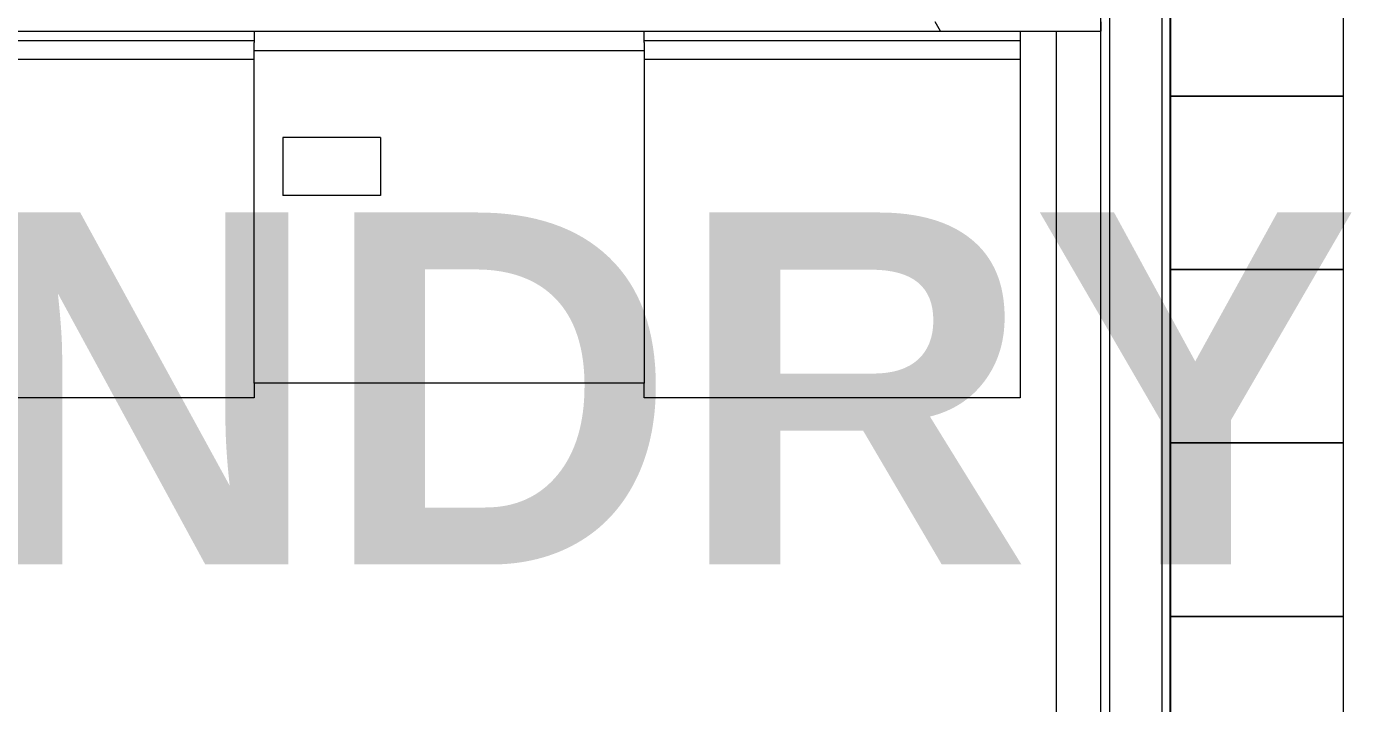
# Model space of a CAD drawing. Header units: inches. Extents: x 25369 to 33163, y -23509 to -20274.
# Drawn here: x 31159.7 to 31251.4, y -22516.7 to -22469.9 of the extents above; entities that cross this region are included whole.
import ezdxf

# ---------------------------------------------------------------- set-up
doc = ezdxf.new("R2010")
doc.units = ezdxf.units.IN
doc.header["$MEASUREMENT"] = 0
for name, color, linetype, lineweight in [('A-AREA', 32, 'Continuous', 9), ('A-WALL', 113, 'Continuous', 9), ('A-WALL-PATT', 111, 'Continuous', 25), ('I-FURN', 30, 'Continuous', 9), ('I-WALL', 2, 'Continuous', 9), ('M-AREA-IDEN', 171, 'Continuous', 9), ('P-SANR-FIXT', 6, 'Continuous', 9), ('Q-SPCQ', 91, 'Continuous', 9)]:
    doc.layers.add(name, color=color, linetype=linetype, lineweight=lineweight)
doc.styles.add('Arial_B', font='arialbd.ttf', dxfattribs={"height": 24.354149})
pattern_1 = [(0, (5931.104, 0), (61.44, 15.36), [2.534, -43.546, 2.534, -43.546, -245.76]), (0, (5931.104, 0), (61.44, 15.36), [-92.16, 2.534, -89.626, 2.534, -43.546, -107.52]), (0, (5931.104, 0), (61.44, 15.36), [-230.4, 2.534, -28.186, 2.534, -74.266]), (120, (5954.144, 7.68), (-44.02215, 45.528601), [2.534, -43.546, 2.534, -43.546, -245.76]), (120, (5954.144, 7.68), (-44.02215, 45.528601), [-92.16, 2.534, -89.626, 2.534, -43.546, -107.52]), (120, (5954.144, 7.68), (-44.02215, 45.528601), [-230.4, 2.534, -28.186, 2.534, -74.266]), (240, (5961.824, 38.4), (-17.41785, -60.888601), [2.534, -43.546, 2.534, -43.546, -245.76]), (240, (5961.824, 38.4), (-17.41785, -60.888601), [-92.16, 2.534, -89.626, 2.534, -43.546, -107.52]), (240, (5961.824, 38.4), (-17.41785, -60.888601), [-230.4, 2.534, -28.186, 2.534, -74.266])]

# ---------------------------------------------------------------- blocks, each defined once
blk = doc.blocks.new('Locker-Double Stacked - 12_ x 12_-11070-Overall Floor Plan')
at = {"layer": 'I-FURN', "color": 8}
for p, q in [((6, 6), (-6, 6)), ((-6, 6), (-6, -6)), ((6, -6), (6, 6)), ((-6, -6), (6, -6))]:
    blk.add_line(p, q, dxfattribs=at)
blk = doc.blocks.new('Locker Rooms and Restrooms_rvt-2-Overall Floor Plan')
at = {"layer": 'A-WALL-PATT', "lineweight": 9}
h = blk.add_hatch(dxfattribs=at)
h.set_pattern_fill('FP_17', color=8, style=0, pattern_type=2)
h.set_pattern_definition(pattern_1)
h.paths.add_polyline_path([(25266.046, -22470.178), (25303.015, -22470.178), (25303.015, -22466.053), (25302.39, -22466.053), (25302.39, -22469.553), (25266.046, -22469.553)], flags=0)
at = {"layer": 'I-WALL', "color": 7, "lineweight": 13}
for p, q in [((25303.015, -22470.178), (25303.015, -22469.553)), ((25174.765, -22470.178), (25266.046, -22470.178)), ((25266.046, -22470.178), (25303.015, -22470.178))]:
    blk.add_line(p, q, dxfattribs=at)
at = {"color": 8, "lineweight": 9, "rotation": 270}
for p in [(25313.765, -22468.678), (25313.765, -22480.678), (25313.765, -22492.678), (25313.765, -22504.678), (25313.765, -22516.678)]:
    blk.add_blockref('Locker-Double Stacked - 12_ x 12_-11070-Overall Floor Plan', p, dxfattribs=at)
blk = doc.blocks.new('Washing Machine - 26_x26_ - Private-670433-Overall Floor Plan')
at = {"layer": 'P-SANR-FIXT', "color": 8}
for p, q in [((0.625, 13), (1.313, 13)), ((1.313, 13), (2.594, 13)), ((1.313, 13), (1.313, -13)), ((2.594, 13), (26, 13)), ((2.594, 13), (2.594, -13)), ((26, 13), (26, -13)), ((1.313, -13), (0.625, -13)), ((1.409, -13), (1.313, -13)), ((26, -13), (25, -13))]:
    blk.add_line(p, q, dxfattribs=at)
blk = doc.blocks.new('Dryer - 27_ x 25_ x 35_-670434-Overall Floor Plan')
at = {"layer": 'Q-SPCQ', "color": 8}
for p, q in [((1.421, 0.112), (28.421, 0.112)), ((1.421, -23.479), (1.421, 0.112)), ((28.421, 0.112), (28.421, -23.479)), ((19.671, -12.888), (26.421, -12.888)), ((19.671, -16.888), (19.671, -12.888)), ((26.421, -16.888), (26.421, -12.888)), ((19.671, -16.888), (26.421, -16.888)), ((1.421, -22.888), (28.421, -22.888))]:
    blk.add_line(p, q, dxfattribs=at)
blk = doc.blocks.new('Washing Machine - 26_x26_ - Private-V9-Overall Floor Plan')
at = {"layer": 'P-SANR-FIXT', "color": 8}
for p, q in [((0.625, 13), (1.313, 13)), ((1.313, 13), (1.409, 13)), ((1.313, 13), (1.313, -13)), ((2.594, 13), (2.594, -13)), ((25, 13), (26, 13)), ((26, 13), (26, -13)), ((1.313, -13), (0.625, -13)), ((1.409, -13), (1.313, -13)), ((26, -13), (25, -13))]:
    blk.add_line(p, q, dxfattribs=at)

msp = doc.modelspace()

# ---------------------------------------------------------------- hatches: boundary and pattern name
at = {"layer": 'A-WALL-PATT', "lineweight": 9}
h = msp.add_hatch(dxfattribs=at)
h.set_pattern_fill('FP_17', color=8, style=0, pattern_type=2)
h.set_pattern_definition(pattern_1)
h.paths.add_polyline_path([(31234.056, -22787.303), (31234.681, -22787.303), (31234.681, -22561.178), (31234.056, -22561.178), (31234.056, -22786.553)], flags=0)
h.paths.add_polyline_path([(31234.056, -22557.553), (31234.681, -22557.553), (31234.681, -22369.553), (31234.056, -22369.553), (31234.056, -22556.928)], flags=0)
h = msp.add_hatch(dxfattribs=at)
h.set_pattern_fill('FP_17', color=8, style=0, pattern_type=2)
h.set_pattern_definition(pattern_1)
h.paths.add_polyline_path([(31238.931, -22787.303), (31238.905, -22768.759), (31238.306, -22768.759), (31238.306, -22787.303)], flags=0)
h.paths.add_polyline_path([(31238.903, -22767.959), (31238.931, -22767.959), (31238.931, -22369.553), (31238.306, -22369.553), (31238.306, -22767.959)], flags=0)

# ---------------------------------------------------------------- linework, layer by layer
at = {"layer": 'A-AREA', "color": 8}
msp.add_line((31230.994, -22470.178), (31230.994, -22556.928), dxfattribs=at)
at = {"layer": 'A-WALL', "color": 7, "lineweight": 13}
for p, q in [((31234.681, -22370.303), (31234.681, -22557.553)), ((31238.306, -22370.303), (31238.306, -22767.959))]:
    msp.add_line(p, q, dxfattribs=at)
at = {"layer": 'I-WALL', "color": 7, "lineweight": 13}
for p, q in [((31234.056, -22370.303), (31234.056, -22556.928)), ((31238.931, -22767.959), (31238.931, -22370.303))]:
    msp.add_line(p, q, dxfattribs=at)

# ---------------------------------------------------------------- block references
at = {"color": 250, "lineweight": 5}
msp.add_blockref('Locker Rooms and Restrooms_rvt-2-Overall Floor Plan', (5931.104, 0), dxfattribs=at)
at = {"layer": 'P-SANR-FIXT', "color": 8, "rotation": 270}
for name, p in [('Washing Machine - 26_x26_ - Private-V9-Overall Floor Plan', (31162.494, -22469.553)), ('Washing Machine - 26_x26_ - Private-670433-Overall Floor Plan', (31215.494, -22469.553))]:
    msp.add_blockref(name, p, dxfattribs=at)
at = {"layer": 'Q-SPCQ', "color": 8, "rotation": 180}
msp.add_blockref('Dryer - 27_ x 25_ x 35_-670434-Overall Floor Plan', (31203.915, -22494.441), dxfattribs=at)

# ---------------------------------------------------------------- texts
at = {"layer": 'M-AREA-IDEN', "insert": (31168.827, -22482.733), "char_height": 24.3541, "width": 192.096, "attachment_point": 2, "line_spacing_factor": 0.938532, "style": 'Arial_B'}
msp.add_mtext('LAUNDRY\\PROOM', dxfattribs=at)

doc.saveas('drawing.dxf')
